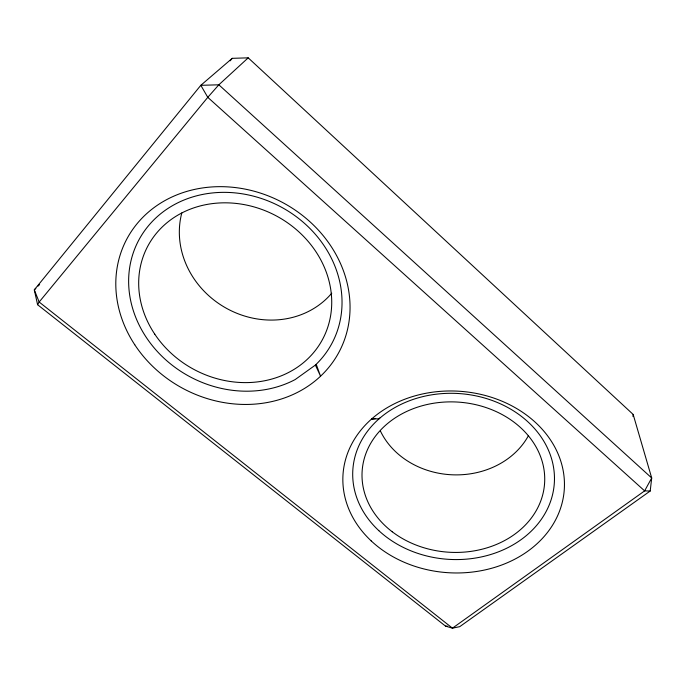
<?xml version="1.0" encoding="UTF-8"?>
<svg xmlns="http://www.w3.org/2000/svg" width="686" height="686" viewBox="0 0 686 686"><rect width="100%" height="100%" fill="white"/><g stroke="black" fill="none" stroke-linecap="round" stroke-linejoin="round"><path stroke-width="1.03" d="M632.964 416.462L633.161 414.438L248.203 57.838L232.22 58.336L200.818 85.313L34.3 289.869L37.593 304.713L445.548 626.129L452.46 628.162L459.714 626.67L650.208 491.013L651.7 477.988L633.161 414.438M37.593 304.713L39.153 302.029L207.781 97.335L218.843 84.807L248.203 57.838M230.187 60.814L232.22 58.336M379.804 417.971L379.126 418.76L371.572 419.06L375.688 418.511M35.818 288.352L34.3 289.869L39.153 302.029L452.46 628.162L644.626 490.884L651.7 477.988L218.843 84.807L200.818 85.313L207.781 97.335L644.626 490.884L650.208 491.013M38.09 286.079L39.599 284.561M445.548 626.129L447.572 626.207M331.75 293.205A86.83 78.847 31.1 0 1 227.623 308.957A86.83 78.847 31.1 0 1 181.816 212.926M528.383 435.764A80.845 69.337 2.6 0 1 453.309 474.841A80.845 69.337 2.6 0 1 380.447 431.082M316.272 364.446L295.186 379.555A109.503 96.34 28.2 0 1 129.928 296.695A109.503 96.34 28.2 0 1 265.165 199.815A109.503 96.34 28.2 0 1 315.397 365.072L320.551 376.211L316.272 364.446M134.748 344.732A120.221 105.481 28 0 0 337.341 355.108A120.221 105.481 28 0 0 226.689 186.824A120.221 105.481 28 0 0 134.748 344.732M371.22 540.92A110.883 90.895 3.9 0 0 558.996 512.511A110.883 90.895 3.9 0 0 430.774 392.452A110.883 90.895 3.9 0 0 371.22 540.92M378.852 530.672A100.962 83.057 3.8 0 0 549.649 503.884A100.962 83.057 3.8 0 0 432.266 394.742A100.962 83.057 3.8 0 0 378.852 530.672M154.762 334.151A99.041 87.113 28.1 0 0 321.614 341.105A99.041 87.113 28.1 0 0 229.227 202.91A99.041 87.113 28.1 0 0 154.762 334.151M392.246 531.779A91.427 75.203 3.8 0 0 542.737 494.692A91.427 75.203 3.8 0 0 425.114 404.98A91.427 75.203 3.8 0 0 392.246 531.779"/></g></svg>
